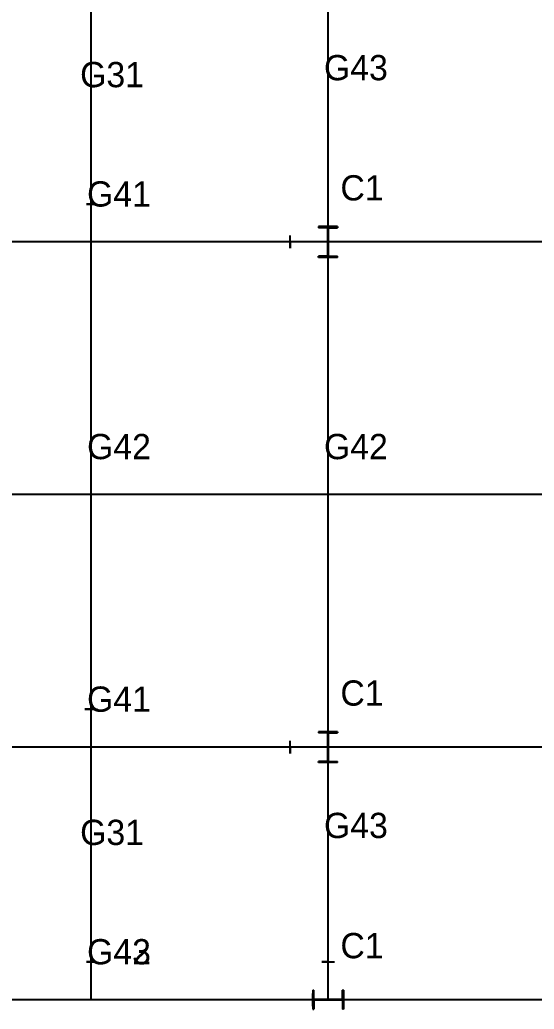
# Model space of a CAD drawing. Extents: x -150 to 68522, y -150 to 33063.
# Drawn here: x 42720 to 50862, y -150 to 15518 of the extents above; entities that cross this region are included whole.
import ezdxf
from ezdxf.enums import TextEntityAlignment as Align

# ---------------------------------------------------------------- set-up
doc = ezdxf.new("R2010")
doc.units = 0
doc.layers.get('0').update_dxf_attribs({"color": 2, "linetype": 'CONTINUOUS'})

msp = doc.modelspace()

# ---------------------------------------------------------------- linework, layer by layer
for p, q in [((43850, 12000, 3330), (43850, 16000, 3330)), ((43850, 12000, 6460), (43850, 16000, 6460)), ((43850, 12000, 9590), (43850, 16000, 9590)), ((47600, 12000), (47600, 16000)), ((47600, 12000, 3330), (47600, 16000, 3330)), ((47600, 12000, 6460), (47600, 16000, 6460)), ((47600, 12000, 9590), (47600, 16000, 9590)), ((47600, 12000), (40100, 12000)), ((47600, 12000, 3330), (40100, 12000, 3330)), ((47600, 12000, 6460), (40100, 12000, 6460)), ((47600, 12000, 9590), (40100, 12000, 9590)), ((43850, 4000, 3330), (43850, 12000, 3330)), ((43850, 4000, 6460), (43850, 12000, 6460)), ((43850, 4000, 9590), (43850, 12000, 9590)), ((55100, 12000), (47600, 12000)), ((47600, 12000), (47600, 12000, 3330)), ((47600, 8000), (47600, 12000)), ((55100, 12000, 3330), (47600, 12000, 3330)), ((47600, 4000, 3330), (47600, 12000, 3330)), ((47600, 12000, 3330), (47600, 12000, 6460)), ((47600, 12000, 6460), (47600, 12000, 9590)), ((55100, 12000, 6460), (47600, 12000, 6460)), ((47600, 4000, 6460), (47600, 12000, 6460)), ((55100, 12000, 9590), (47600, 12000, 9590)), ((47600, 4000, 9590), (47600, 12000, 9590)), ((47600, 8000), (40100, 8000)), ((47600, 4000), (47600, 8000)), ((55100, 8000), (47600, 8000)), ((47600, 4000), (40100, 4000)), ((47600, 4000, 3330), (40100, 4000, 3330)), ((47600, 4000, 6460), (40100, 4000, 6460)), ((47600, 4000, 9590), (40100, 4000, 9590)), ((43850, 0, 3330), (43850, 4000, 3330)), ((43850, 0, 6460), (43850, 4000, 6460)), ((43850, 0, 9590), (43850, 4000, 9590)), ((47600, 0), (47600, 4000)), ((55100, 4000), (47600, 4000)), ((47600, 4000), (47600, 4000, 3330)), ((55100, 4000, 3330), (47600, 4000, 3330)), ((47600, 0, 3330), (47600, 4000, 3330)), ((47600, 4000, 3330), (47600, 4000, 6460)), ((47600, 4000, 6460), (47600, 4000, 9590)), ((55100, 4000, 6460), (47600, 4000, 6460)), ((47600, 0, 6460), (47600, 4000, 6460)), ((55100, 4000, 9590), (47600, 4000, 9590)), ((47600, 0, 9590), (47600, 4000, 9590)), ((47600, 0), (40100, 0)), ((47600, 0, 3330), (40100, 0, 3330)), ((47600, 0, 6460), (40100, 0, 6460)), ((47600, 0, 9590), (40100, 0, 9590)), ((55100, 0), (47600, 0)), ((47600, 0), (47600, 0, 3330)), ((55100, 0, 3330), (47600, 0, 3330)), ((47600, 0, 3330), (47600, 0, 6460)), ((47600, 0, 6460), (47600, 0, 9590)), ((55100, 0, 6460), (47600, 0, 6460)), ((55100, 0, 9590), (47600, 0, 9590))]:
    msp.add_line(p, q)
at = {"layer": 'C1'}
for p, q in [((47750, 12244), (47450, 12244)), ((47450, 12244), (47450, 12226)), ((47750, 12244, 3330), (47450, 12244, 3330)), ((47450, 12244, 3330), (47450, 12226, 3330)), ((47750, 12244, 6460), (47450, 12244, 6460)), ((47450, 12244, 6460), (47450, 12226, 6460)), ((47594.5, 12226), (47450, 12226)), ((47594.5, 12226, 3330), (47450, 12226, 3330)), ((47594.5, 12226, 6460), (47450, 12226, 6460)), ((47594.5, 11774), (47594.5, 12226)), ((47594.5, 12226), (47594.5, 12226)), ((47594.5, 12226), (47594.5, 12226)), ((47594.5, 12226), (47594.5, 12226)), ((47594.5, 11774, 3330), (47594.5, 12226, 3330)), ((47594.5, 12226, 3330), (47594.5, 12226, 3330)), ((47594.5, 12226, 3330), (47594.5, 12226, 3330)), ((47594.5, 12226, 3330), (47594.5, 12226, 3330)), ((47594.5, 11774, 6460), (47594.5, 12226, 6460)), ((47594.5, 12226, 6460), (47594.5, 12226, 6460)), ((47594.5, 12226, 6460), (47594.5, 12226, 6460)), ((47594.5, 12226, 6460), (47594.5, 12226, 6460)), ((47605.5, 11774), (47605.5, 12226)), ((47605.5, 12226), (47605.5, 12226)), ((47605.5, 12226), (47605.5, 12226)), ((47605.5, 12226), (47605.5, 12226)), ((47605.5, 12226), (47750, 12226)), ((47605.5, 11774, 3330), (47605.5, 12226, 3330)), ((47605.5, 12226, 3330), (47605.5, 12226, 3330)), ((47605.5, 12226, 3330), (47605.5, 12226, 3330)), ((47605.5, 12226, 3330), (47605.5, 12226, 3330)), ((47605.5, 12226, 3330), (47750, 12226, 3330)), ((47605.5, 11774, 6460), (47605.5, 12226, 6460)), ((47605.5, 12226, 6460), (47605.5, 12226, 6460)), ((47605.5, 12226, 6460), (47605.5, 12226, 6460)), ((47605.5, 12226, 6460), (47605.5, 12226, 6460)), ((47605.5, 12226, 6460), (47750, 12226, 6460)), ((47750, 12244), (47750, 12226)), ((47750, 12244, 3330), (47750, 12226, 3330)), ((47750, 12244, 6460), (47750, 12226, 6460)), ((47594.5, 11774), (47450, 11774)), ((47450, 11756), (47450, 11774)), ((47594.5, 11774, 3330), (47450, 11774, 3330)), ((47450, 11756, 3330), (47450, 11774, 3330)), ((47594.5, 11774, 6460), (47450, 11774, 6460)), ((47450, 11756, 6460), (47450, 11774, 6460)), ((47750, 11756), (47450, 11756)), ((47750, 11756, 3330), (47450, 11756, 3330)), ((47750, 11756, 6460), (47450, 11756, 6460)), ((47594.5, 11774), (47594.5, 11774)), ((47594.5, 11774), (47594.5, 11774)), ((47594.5, 11774), (47594.5, 11774)), ((47594.5, 11774, 3330), (47594.5, 11774, 3330)), ((47594.5, 11774, 3330), (47594.5, 11774, 3330)), ((47594.5, 11774, 3330), (47594.5, 11774, 3330)), ((47594.5, 11774, 6460), (47594.5, 11774, 6460)), ((47594.5, 11774, 6460), (47594.5, 11774, 6460)), ((47594.5, 11774, 6460), (47594.5, 11774, 6460)), ((47605.5, 11774), (47605.5, 11774)), ((47605.5, 11774), (47605.5, 11774)), ((47605.5, 11774), (47605.5, 11774)), ((47605.5, 11774), (47750, 11774)), ((47605.5, 11774, 3330), (47605.5, 11774, 3330)), ((47605.5, 11774, 3330), (47605.5, 11774, 3330)), ((47605.5, 11774, 3330), (47605.5, 11774, 3330)), ((47605.5, 11774, 3330), (47750, 11774, 3330)), ((47605.5, 11774, 6460), (47605.5, 11774, 6460)), ((47605.5, 11774, 6460), (47605.5, 11774, 6460)), ((47605.5, 11774, 6460), (47605.5, 11774, 6460)), ((47605.5, 11774, 6460), (47750, 11774, 6460)), ((47750, 11756), (47750, 11774)), ((47750, 11756, 3330), (47750, 11774, 3330)), ((47750, 11756, 6460), (47750, 11774, 6460)), ((47750, 4244), (47450, 4244)), ((47450, 4244), (47450, 4226)), ((47750, 4244, 3330), (47450, 4244, 3330)), ((47450, 4244, 3330), (47450, 4226, 3330)), ((47750, 4244, 6460), (47450, 4244, 6460)), ((47450, 4244, 6460), (47450, 4226, 6460)), ((47750, 4244), (47750, 4226)), ((47750, 4244, 3330), (47750, 4226, 3330)), ((47750, 4244, 6460), (47750, 4226, 6460)), ((47594.5, 4226), (47450, 4226)), ((47594.5, 4226, 3330), (47450, 4226, 3330)), ((47594.5, 4226, 6460), (47450, 4226, 6460)), ((47594.5, 3774), (47594.5, 4226)), ((47594.5, 4226), (47594.5, 4226)), ((47594.5, 4226), (47594.5, 4226)), ((47594.5, 4226), (47594.5, 4226)), ((47594.5, 3774, 3330), (47594.5, 4226, 3330)), ((47594.5, 4226, 3330), (47594.5, 4226, 3330)), ((47594.5, 4226, 3330), (47594.5, 4226, 3330)), ((47594.5, 4226, 3330), (47594.5, 4226, 3330)), ((47594.5, 3774, 6460), (47594.5, 4226, 6460)), ((47594.5, 4226, 6460), (47594.5, 4226, 6460)), ((47594.5, 4226, 6460), (47594.5, 4226, 6460)), ((47594.5, 4226, 6460), (47594.5, 4226, 6460)), ((47605.5, 3774), (47605.5, 4226)), ((47605.5, 4226), (47605.5, 4226)), ((47605.5, 4226), (47605.5, 4226)), ((47605.5, 4226), (47605.5, 4226)), ((47605.5, 4226), (47750, 4226)), ((47605.5, 3774, 3330), (47605.5, 4226, 3330)), ((47605.5, 4226, 3330), (47605.5, 4226, 3330)), ((47605.5, 4226, 3330), (47605.5, 4226, 3330)), ((47605.5, 4226, 3330), (47605.5, 4226, 3330)), ((47605.5, 4226, 3330), (47750, 4226, 3330)), ((47605.5, 3774, 6460), (47605.5, 4226, 6460)), ((47605.5, 4226, 6460), (47605.5, 4226, 6460)), ((47605.5, 4226, 6460), (47605.5, 4226, 6460)), ((47605.5, 4226, 6460), (47605.5, 4226, 6460)), ((47605.5, 4226, 6460), (47750, 4226, 6460)), ((47594.5, 3774), (47450, 3774)), ((47450, 3756), (47450, 3774)), ((47594.5, 3774, 3330), (47450, 3774, 3330)), ((47450, 3756, 3330), (47450, 3774, 3330)), ((47594.5, 3774, 6460), (47450, 3774, 6460)), ((47450, 3756, 6460), (47450, 3774, 6460)), ((47594.5, 3774), (47594.5, 3774)), ((47594.5, 3774), (47594.5, 3774)), ((47594.5, 3774), (47594.5, 3774)), ((47594.5, 3774, 3330), (47594.5, 3774, 3330)), ((47594.5, 3774, 3330), (47594.5, 3774, 3330)), ((47594.5, 3774, 3330), (47594.5, 3774, 3330)), ((47594.5, 3774, 6460), (47594.5, 3774, 6460)), ((47594.5, 3774, 6460), (47594.5, 3774, 6460)), ((47594.5, 3774, 6460), (47594.5, 3774, 6460)), ((47605.5, 3774), (47605.5, 3774)), ((47605.5, 3774), (47605.5, 3774)), ((47605.5, 3774), (47605.5, 3774)), ((47605.5, 3774), (47750, 3774)), ((47605.5, 3774, 3330), (47605.5, 3774, 3330)), ((47605.5, 3774, 3330), (47605.5, 3774, 3330)), ((47605.5, 3774, 3330), (47605.5, 3774, 3330)), ((47605.5, 3774, 3330), (47750, 3774, 3330)), ((47605.5, 3774, 6460), (47605.5, 3774, 6460)), ((47605.5, 3774, 6460), (47605.5, 3774, 6460)), ((47605.5, 3774, 6460), (47605.5, 3774, 6460)), ((47605.5, 3774, 6460), (47750, 3774, 6460)), ((47750, 3756), (47750, 3774)), ((47750, 3756, 3330), (47750, 3774, 3330)), ((47750, 3756, 6460), (47750, 3774, 6460)), ((47750, 3756), (47450, 3756)), ((47750, 3756, 3330), (47450, 3756, 3330)), ((47750, 3756, 6460), (47450, 3756, 6460)), ((47356, 150), (47356, -150)), ((47356, 150), (47374, 150)), ((47356, 150, 3330), (47356, -150, 3330)), ((47356, 150, 3330), (47374, 150, 3330)), ((47356, 150, 6460), (47356, -150, 6460)), ((47356, 150, 6460), (47374, 150, 6460)), ((47374, 5.5), (47374, 150)), ((47374, 5.5, 3330), (47374, 150, 3330)), ((47374, 5.5, 6460), (47374, 150, 6460)), ((47826, 5.5), (47374, 5.5)), ((47374, 5.5), (47374, 5.5)), ((47374, 5.5), (47374, 5.5)), ((47374, 5.5), (47374, 5.5)), ((47826, 5.5, 3330), (47374, 5.5, 3330)), ((47374, 5.5, 3330), (47374, 5.5, 3330)), ((47374, 5.5, 3330), (47374, 5.5, 3330)), ((47374, 5.5, 3330), (47374, 5.5, 3330)), ((47826, 5.5, 6460), (47374, 5.5, 6460)), ((47374, 5.5, 6460), (47374, 5.5, 6460)), ((47374, 5.5, 6460), (47374, 5.5, 6460)), ((47374, 5.5, 6460), (47374, 5.5, 6460)), ((47826, 5.5), (47826, 150)), ((47844, 150), (47826, 150)), ((47826, 5.5, 3330), (47826, 150, 3330)), ((47844, 150, 3330), (47826, 150, 3330)), ((47826, 5.5, 6460), (47826, 150, 6460)), ((47844, 150, 6460), (47826, 150, 6460)), ((47826, 5.5), (47826, 5.5)), ((47826, 5.5), (47826, 5.5)), ((47826, 5.5), (47826, 5.5)), ((47826, 5.5, 3330), (47826, 5.5, 3330)), ((47826, 5.5, 3330), (47826, 5.5, 3330)), ((47826, 5.5, 3330), (47826, 5.5, 3330)), ((47826, 5.5, 6460), (47826, 5.5, 6460)), ((47826, 5.5, 6460), (47826, 5.5, 6460)), ((47826, 5.5, 6460), (47826, 5.5, 6460)), ((47844, 150), (47844, -150)), ((47844, 150, 3330), (47844, -150, 3330)), ((47844, 150, 6460), (47844, -150, 6460)), ((47356, -150), (47374, -150)), ((47356, -150, 3330), (47374, -150, 3330)), ((47356, -150, 6460), (47374, -150, 6460)), ((47826, -5.5), (47374, -5.5)), ((47374, -5.5), (47374, -5.5)), ((47374, -5.5), (47374, -5.5)), ((47374, -5.5), (47374, -5.5)), ((47374, -5.5), (47374, -150)), ((47826, -5.5, 3330), (47374, -5.5, 3330)), ((47374, -5.5, 3330), (47374, -5.5, 3330)), ((47374, -5.5, 3330), (47374, -5.5, 3330)), ((47374, -5.5, 3330), (47374, -5.5, 3330)), ((47374, -5.5, 3330), (47374, -150, 3330)), ((47826, -5.5, 6460), (47374, -5.5, 6460)), ((47374, -5.5, 6460), (47374, -5.5, 6460)), ((47374, -5.5, 6460), (47374, -5.5, 6460)), ((47374, -5.5, 6460), (47374, -5.5, 6460)), ((47374, -5.5, 6460), (47374, -150, 6460)), ((47826, -5.5), (47826, -5.5)), ((47826, -5.5), (47826, -5.5)), ((47826, -5.5), (47826, -5.5)), ((47826, -5.5), (47826, -150)), ((47826, -5.5, 3330), (47826, -5.5, 3330)), ((47826, -5.5, 3330), (47826, -5.5, 3330)), ((47826, -5.5, 3330), (47826, -5.5, 3330)), ((47826, -5.5, 3330), (47826, -150, 3330)), ((47826, -5.5, 6460), (47826, -5.5, 6460)), ((47826, -5.5, 6460), (47826, -5.5, 6460)), ((47826, -5.5, 6460), (47826, -5.5, 6460)), ((47826, -5.5, 6460), (47826, -150, 6460)), ((47844, -150), (47826, -150)), ((47844, -150, 3330), (47826, -150, 3330)), ((47844, -150, 6460), (47826, -150, 6460))]:
    msp.add_line(p, q, dxfattribs=at)
at = {"layer": 'G31', "extrusion": (0, 1, 0)}
for p, q in [((43775, 12600, 3480), (43925, 12600, 3480)), ((43775, 12600, 3180), (43925, 12600, 3180)), ((43846.75, 12600, 3471), (43775, 12600, 3471)), ((43775, 12600, 3480), (43775, 12600, 3471)), ((43846.75, 12600, 3189), (43775, 12600, 3189)), ((43775, 12600, 3180), (43775, 12600, 3189)), ((43775, 12600, 6610), (43925, 12600, 6610)), ((43775, 12600, 6310), (43925, 12600, 6310)), ((43846.75, 12600, 6601), (43775, 12600, 6601)), ((43775, 12600, 6610), (43775, 12600, 6601)), ((43846.75, 12600, 6319), (43775, 12600, 6319)), ((43775, 12600, 6310), (43775, 12600, 6319)), ((43775, 12600, 9740), (43925, 12600, 9740)), ((43775, 12600, 9440), (43925, 12600, 9440)), ((43846.75, 12600, 9731), (43775, 12600, 9731)), ((43775, 12600, 9740), (43775, 12600, 9731)), ((43846.75, 12600, 9449), (43775, 12600, 9449)), ((43775, 12600, 9440), (43775, 12600, 9449)), ((43846.75, 12600, 3189), (43846.75, 12600, 3471)), ((43846.75, 12600, 3471), (43846.75, 12600, 3471)), ((43846.75, 12600, 3189), (43846.75, 12600, 3189)), ((43846.75, 12600, 3471), (43846.75, 12600, 3471)), ((43846.75, 12600, 3189), (43846.75, 12600, 3189)), ((43846.75, 12600, 3471), (43846.75, 12600, 3471)), ((43846.75, 12600, 3189), (43846.75, 12600, 3189)), ((43846.75, 12600, 6319), (43846.75, 12600, 6601)), ((43846.75, 12600, 6601), (43846.75, 12600, 6601)), ((43846.75, 12600, 6319), (43846.75, 12600, 6319)), ((43846.75, 12600, 6601), (43846.75, 12600, 6601)), ((43846.75, 12600, 6319), (43846.75, 12600, 6319)), ((43846.75, 12600, 6601), (43846.75, 12600, 6601)), ((43846.75, 12600, 6319), (43846.75, 12600, 6319)), ((43846.75, 12600, 9449), (43846.75, 12600, 9731)), ((43846.75, 12600, 9731), (43846.75, 12600, 9731)), ((43846.75, 12600, 9449), (43846.75, 12600, 9449)), ((43846.75, 12600, 9731), (43846.75, 12600, 9731)), ((43846.75, 12600, 9449), (43846.75, 12600, 9449)), ((43846.75, 12600, 9731), (43846.75, 12600, 9731)), ((43846.75, 12600, 9449), (43846.75, 12600, 9449)), ((43853.25, 12600, 3189), (43853.25, 12600, 3471)), ((43853.25, 12600, 3189), (43853.25, 12600, 3189)), ((43853.25, 12600, 3471), (43853.25, 12600, 3471)), ((43853.25, 12600, 3189), (43853.25, 12600, 3189)), ((43853.25, 12600, 3471), (43853.25, 12600, 3471)), ((43853.25, 12600, 3189), (43853.25, 12600, 3189)), ((43853.25, 12600, 3471), (43853.25, 12600, 3471)), ((43853.25, 12600, 3471), (43925, 12600, 3471)), ((43853.25, 12600, 3189), (43925, 12600, 3189)), ((43853.25, 12600, 6319), (43853.25, 12600, 6601)), ((43853.25, 12600, 6319), (43853.25, 12600, 6319)), ((43853.25, 12600, 6601), (43853.25, 12600, 6601)), ((43853.25, 12600, 6319), (43853.25, 12600, 6319)), ((43853.25, 12600, 6601), (43853.25, 12600, 6601)), ((43853.25, 12600, 6319), (43853.25, 12600, 6319)), ((43853.25, 12600, 6601), (43853.25, 12600, 6601)), ((43853.25, 12600, 6601), (43925, 12600, 6601)), ((43853.25, 12600, 6319), (43925, 12600, 6319)), ((43853.25, 12600, 9449), (43853.25, 12600, 9731)), ((43853.25, 12600, 9449), (43853.25, 12600, 9449)), ((43853.25, 12600, 9731), (43853.25, 12600, 9731)), ((43853.25, 12600, 9449), (43853.25, 12600, 9449)), ((43853.25, 12600, 9731), (43853.25, 12600, 9731)), ((43853.25, 12600, 9449), (43853.25, 12600, 9449)), ((43853.25, 12600, 9731), (43853.25, 12600, 9731)), ((43853.25, 12600, 9731), (43925, 12600, 9731)), ((43853.25, 12600, 9449), (43925, 12600, 9449)), ((43925, 12600, 3480), (43925, 12600, 3471)), ((43925, 12600, 3180), (43925, 12600, 3189)), ((43925, 12600, 6610), (43925, 12600, 6601)), ((43925, 12600, 6310), (43925, 12600, 6319)), ((43925, 12600, 9740), (43925, 12600, 9731)), ((43925, 12600, 9440), (43925, 12600, 9449)), ((43775, 600, 3480), (43925, 600, 3480)), ((43775, 600, 3180), (43925, 600, 3180)), ((43846.75, 600, 3471), (43775, 600, 3471)), ((43775, 600, 3480), (43775, 600, 3471)), ((43846.75, 600, 3189), (43775, 600, 3189)), ((43775, 600, 3180), (43775, 600, 3189)), ((43775, 600, 6610), (43925, 600, 6610)), ((43775, 600, 6310), (43925, 600, 6310)), ((43846.75, 600, 6601), (43775, 600, 6601)), ((43775, 600, 6610), (43775, 600, 6601)), ((43846.75, 600, 6319), (43775, 600, 6319)), ((43775, 600, 6310), (43775, 600, 6319)), ((43775, 600, 9740), (43925, 600, 9740)), ((43775, 600, 9440), (43925, 600, 9440)), ((43846.75, 600, 9731), (43775, 600, 9731)), ((43775, 600, 9740), (43775, 600, 9731)), ((43846.75, 600, 9449), (43775, 600, 9449)), ((43775, 600, 9440), (43775, 600, 9449)), ((43846.75, 600, 3189), (43846.75, 600, 3471)), ((43846.75, 600, 3471), (43846.75, 600, 3471)), ((43846.75, 600, 3189), (43846.75, 600, 3189)), ((43846.75, 600, 3471), (43846.75, 600, 3471)), ((43846.75, 600, 3189), (43846.75, 600, 3189)), ((43846.75, 600, 3471), (43846.75, 600, 3471)), ((43846.75, 600, 3189), (43846.75, 600, 3189)), ((43846.75, 600, 6319), (43846.75, 600, 6601)), ((43846.75, 600, 6601), (43846.75, 600, 6601)), ((43846.75, 600, 6319), (43846.75, 600, 6319)), ((43846.75, 600, 6601), (43846.75, 600, 6601)), ((43846.75, 600, 6319), (43846.75, 600, 6319)), ((43846.75, 600, 6601), (43846.75, 600, 6601)), ((43846.75, 600, 6319), (43846.75, 600, 6319)), ((43846.75, 600, 9449), (43846.75, 600, 9731)), ((43846.75, 600, 9731), (43846.75, 600, 9731)), ((43846.75, 600, 9449), (43846.75, 600, 9449)), ((43846.75, 600, 9731), (43846.75, 600, 9731)), ((43846.75, 600, 9449), (43846.75, 600, 9449)), ((43846.75, 600, 9731), (43846.75, 600, 9731)), ((43846.75, 600, 9449), (43846.75, 600, 9449)), ((43853.25, 600, 3189), (43853.25, 600, 3471)), ((43853.25, 600, 3189), (43853.25, 600, 3189)), ((43853.25, 600, 3471), (43853.25, 600, 3471)), ((43853.25, 600, 3189), (43853.25, 600, 3189)), ((43853.25, 600, 3471), (43853.25, 600, 3471)), ((43853.25, 600, 3189), (43853.25, 600, 3189)), ((43853.25, 600, 3471), (43853.25, 600, 3471)), ((43853.25, 600, 3471), (43925, 600, 3471)), ((43853.25, 600, 3189), (43925, 600, 3189)), ((43853.25, 600, 6319), (43853.25, 600, 6601)), ((43853.25, 600, 6319), (43853.25, 600, 6319)), ((43853.25, 600, 6601), (43853.25, 600, 6601)), ((43853.25, 600, 6319), (43853.25, 600, 6319)), ((43853.25, 600, 6601), (43853.25, 600, 6601)), ((43853.25, 600, 6319), (43853.25, 600, 6319)), ((43853.25, 600, 6601), (43853.25, 600, 6601)), ((43853.25, 600, 6601), (43925, 600, 6601)), ((43853.25, 600, 6319), (43925, 600, 6319)), ((43853.25, 600, 9449), (43853.25, 600, 9731)), ((43853.25, 600, 9449), (43853.25, 600, 9449)), ((43853.25, 600, 9731), (43853.25, 600, 9731)), ((43853.25, 600, 9449), (43853.25, 600, 9449)), ((43853.25, 600, 9731), (43853.25, 600, 9731)), ((43853.25, 600, 9449), (43853.25, 600, 9449)), ((43853.25, 600, 9731), (43853.25, 600, 9731)), ((43853.25, 600, 9731), (43925, 600, 9731)), ((43853.25, 600, 9449), (43925, 600, 9449)), ((43925, 600, 3480), (43925, 600, 3471)), ((43925, 600, 3180), (43925, 600, 3189)), ((43925, 600, 6610), (43925, 600, 6601)), ((43925, 600, 6310), (43925, 600, 6319)), ((43925, 600, 9740), (43925, 600, 9731)), ((43925, 600, 9440), (43925, 600, 9449))]:
    msp.add_line(p, q, dxfattribs=at)
at = {"layer": 'G41', "extrusion": (-1, 0, 0)}
for p, q in [((47000, 11900, 3530), (47000, 12100, 3530)), ((47000, 11900, 3130), (47000, 12100, 3130)), ((47000, 12006, 3508), (47000, 12100, 3508)), ((47000, 12100, 3530), (47000, 12100, 3508)), ((47000, 12006, 3152), (47000, 12100, 3152)), ((47000, 12100, 3130), (47000, 12100, 3152)), ((47000, 11900, 6660), (47000, 12100, 6660)), ((47000, 11900, 6260), (47000, 12100, 6260)), ((47000, 12006, 6638), (47000, 12100, 6638)), ((47000, 12100, 6660), (47000, 12100, 6638)), ((47000, 12006, 6282), (47000, 12100, 6282)), ((47000, 12100, 6260), (47000, 12100, 6282)), ((47000, 11900, 9790), (47000, 12100, 9790)), ((47000, 11900, 9390), (47000, 12100, 9390)), ((47000, 12006, 9768), (47000, 12100, 9768)), ((47000, 12100, 9790), (47000, 12100, 9768)), ((47000, 12006, 9412), (47000, 12100, 9412)), ((47000, 12100, 9390), (47000, 12100, 9412)), ((47000, 12006, 3152), (47000, 12006, 3508)), ((47000, 12006, 3152), (47000, 12006, 3152)), ((47000, 12006, 3508), (47000, 12006, 3508)), ((47000, 12006, 3152), (47000, 12006, 3152)), ((47000, 12006, 3508), (47000, 12006, 3508)), ((47000, 12006, 3152), (47000, 12006, 3152)), ((47000, 12006, 3508), (47000, 12006, 3508)), ((47000, 12006, 6282), (47000, 12006, 6638)), ((47000, 12006, 6282), (47000, 12006, 6282)), ((47000, 12006, 6638), (47000, 12006, 6638)), ((47000, 12006, 6282), (47000, 12006, 6282)), ((47000, 12006, 6638), (47000, 12006, 6638)), ((47000, 12006, 6282), (47000, 12006, 6282)), ((47000, 12006, 6638), (47000, 12006, 6638)), ((47000, 12006, 9412), (47000, 12006, 9768)), ((47000, 12006, 9412), (47000, 12006, 9412)), ((47000, 12006, 9768), (47000, 12006, 9768)), ((47000, 12006, 9412), (47000, 12006, 9412)), ((47000, 12006, 9768), (47000, 12006, 9768)), ((47000, 12006, 9412), (47000, 12006, 9412)), ((47000, 12006, 9768), (47000, 12006, 9768)), ((47000, 11994, 3152), (47000, 11994, 3508)), ((47000, 11994, 3508), (47000, 11994, 3508)), ((47000, 11994, 3152), (47000, 11994, 3152)), ((47000, 11994, 3508), (47000, 11994, 3508)), ((47000, 11994, 3152), (47000, 11994, 3152)), ((47000, 11994, 3508), (47000, 11994, 3508)), ((47000, 11994, 3152), (47000, 11994, 3152)), ((47000, 11994, 3508), (47000, 11900, 3508)), ((47000, 11994, 3152), (47000, 11900, 3152)), ((47000, 11994, 6282), (47000, 11994, 6638)), ((47000, 11994, 6638), (47000, 11994, 6638)), ((47000, 11994, 6282), (47000, 11994, 6282)), ((47000, 11994, 6638), (47000, 11994, 6638)), ((47000, 11994, 6282), (47000, 11994, 6282)), ((47000, 11994, 6638), (47000, 11994, 6638)), ((47000, 11994, 6282), (47000, 11994, 6282)), ((47000, 11994, 6638), (47000, 11900, 6638)), ((47000, 11994, 6282), (47000, 11900, 6282)), ((47000, 11994, 9412), (47000, 11994, 9768)), ((47000, 11994, 9768), (47000, 11994, 9768)), ((47000, 11994, 9412), (47000, 11994, 9412)), ((47000, 11994, 9768), (47000, 11994, 9768)), ((47000, 11994, 9412), (47000, 11994, 9412)), ((47000, 11994, 9768), (47000, 11994, 9768)), ((47000, 11994, 9412), (47000, 11994, 9412)), ((47000, 11994, 9768), (47000, 11900, 9768)), ((47000, 11994, 9412), (47000, 11900, 9412)), ((47000, 11900, 3530), (47000, 11900, 3508)), ((47000, 11900, 3130), (47000, 11900, 3152)), ((47000, 11900, 6660), (47000, 11900, 6638)), ((47000, 11900, 6260), (47000, 11900, 6282)), ((47000, 11900, 9790), (47000, 11900, 9768)), ((47000, 11900, 9390), (47000, 11900, 9412)), ((47000, 3900, 3530), (47000, 4100, 3530)), ((47000, 3900, 3130), (47000, 4100, 3130)), ((47000, 4006, 3508), (47000, 4100, 3508)), ((47000, 4100, 3530), (47000, 4100, 3508)), ((47000, 4006, 3152), (47000, 4100, 3152)), ((47000, 4100, 3130), (47000, 4100, 3152)), ((47000, 3900, 6660), (47000, 4100, 6660)), ((47000, 3900, 6260), (47000, 4100, 6260)), ((47000, 4006, 6638), (47000, 4100, 6638)), ((47000, 4100, 6660), (47000, 4100, 6638)), ((47000, 4006, 6282), (47000, 4100, 6282)), ((47000, 4100, 6260), (47000, 4100, 6282)), ((47000, 3900, 9790), (47000, 4100, 9790)), ((47000, 3900, 9390), (47000, 4100, 9390)), ((47000, 4006, 9768), (47000, 4100, 9768)), ((47000, 4100, 9790), (47000, 4100, 9768)), ((47000, 4006, 9412), (47000, 4100, 9412)), ((47000, 4100, 9390), (47000, 4100, 9412)), ((47000, 4006, 3152), (47000, 4006, 3508)), ((47000, 4006, 3152), (47000, 4006, 3152)), ((47000, 4006, 3508), (47000, 4006, 3508)), ((47000, 4006, 3152), (47000, 4006, 3152)), ((47000, 4006, 3508), (47000, 4006, 3508)), ((47000, 4006, 3152), (47000, 4006, 3152)), ((47000, 4006, 3508), (47000, 4006, 3508)), ((47000, 4006, 6282), (47000, 4006, 6638)), ((47000, 4006, 6282), (47000, 4006, 6282)), ((47000, 4006, 6638), (47000, 4006, 6638)), ((47000, 4006, 6282), (47000, 4006, 6282)), ((47000, 4006, 6638), (47000, 4006, 6638)), ((47000, 4006, 6282), (47000, 4006, 6282)), ((47000, 4006, 6638), (47000, 4006, 6638)), ((47000, 4006, 9412), (47000, 4006, 9768)), ((47000, 4006, 9412), (47000, 4006, 9412)), ((47000, 4006, 9768), (47000, 4006, 9768)), ((47000, 4006, 9412), (47000, 4006, 9412)), ((47000, 4006, 9768), (47000, 4006, 9768)), ((47000, 4006, 9412), (47000, 4006, 9412)), ((47000, 4006, 9768), (47000, 4006, 9768)), ((47000, 3994, 3152), (47000, 3994, 3508)), ((47000, 3994, 3508), (47000, 3994, 3508)), ((47000, 3994, 3152), (47000, 3994, 3152)), ((47000, 3994, 3508), (47000, 3994, 3508)), ((47000, 3994, 3152), (47000, 3994, 3152)), ((47000, 3994, 3508), (47000, 3994, 3508)), ((47000, 3994, 3152), (47000, 3994, 3152)), ((47000, 3994, 3508), (47000, 3900, 3508)), ((47000, 3994, 3152), (47000, 3900, 3152)), ((47000, 3994, 6282), (47000, 3994, 6638)), ((47000, 3994, 6638), (47000, 3994, 6638)), ((47000, 3994, 6282), (47000, 3994, 6282)), ((47000, 3994, 6638), (47000, 3994, 6638)), ((47000, 3994, 6282), (47000, 3994, 6282)), ((47000, 3994, 6638), (47000, 3994, 6638)), ((47000, 3994, 6282), (47000, 3994, 6282)), ((47000, 3994, 6638), (47000, 3900, 6638)), ((47000, 3994, 6282), (47000, 3900, 6282)), ((47000, 3994, 9412), (47000, 3994, 9768)), ((47000, 3994, 9768), (47000, 3994, 9768)), ((47000, 3994, 9412), (47000, 3994, 9412)), ((47000, 3994, 9768), (47000, 3994, 9768)), ((47000, 3994, 9412), (47000, 3994, 9412)), ((47000, 3994, 9768), (47000, 3994, 9768)), ((47000, 3994, 9412), (47000, 3994, 9412)), ((47000, 3994, 9768), (47000, 3900, 9768)), ((47000, 3994, 9412), (47000, 3900, 9412)), ((47000, 3900, 3530), (47000, 3900, 3508)), ((47000, 3900, 3130), (47000, 3900, 3152)), ((47000, 3900, 6660), (47000, 3900, 6638)), ((47000, 3900, 6260), (47000, 3900, 6282)), ((47000, 3900, 9790), (47000, 3900, 9768)), ((47000, 3900, 9390), (47000, 3900, 9412))]:
    msp.add_line(p, q, dxfattribs=at)
at = {"layer": 'G42', "extrusion": (0, 1, 0)}
for p, q in [((43750, 4600, 3530), (43950, 4600, 3530)), ((43750, 4600, 3130), (43950, 4600, 3130)), ((43845.5, 4600, 3516), (43750, 4600, 3516)), ((43750, 4600, 3530), (43750, 4600, 3516)), ((43845.5, 4600, 3144), (43750, 4600, 3144)), ((43750, 4600, 3130), (43750, 4600, 3144)), ((43750, 4600, 6660), (43950, 4600, 6660)), ((43750, 4600, 6260), (43950, 4600, 6260)), ((43845.5, 4600, 6646), (43750, 4600, 6646)), ((43750, 4600, 6660), (43750, 4600, 6646)), ((43845.5, 4600, 6274), (43750, 4600, 6274)), ((43750, 4600, 6260), (43750, 4600, 6274)), ((43750, 4600, 9790), (43950, 4600, 9790)), ((43750, 4600, 9390), (43950, 4600, 9390)), ((43845.5, 4600, 9776), (43750, 4600, 9776)), ((43750, 4600, 9790), (43750, 4600, 9776)), ((43845.5, 4600, 9404), (43750, 4600, 9404)), ((43750, 4600, 9390), (43750, 4600, 9404)), ((43845.5, 4600, 3144), (43845.5, 4600, 3516)), ((43845.5, 4600, 3516), (43845.5, 4600, 3516)), ((43845.5, 4600, 3144), (43845.5, 4600, 3144)), ((43845.5, 4600, 3516), (43845.5, 4600, 3516)), ((43845.5, 4600, 3144), (43845.5, 4600, 3144)), ((43845.5, 4600, 3516), (43845.5, 4600, 3516)), ((43845.5, 4600, 3144), (43845.5, 4600, 3144)), ((43845.5, 4600, 6274), (43845.5, 4600, 6646)), ((43845.5, 4600, 6646), (43845.5, 4600, 6646)), ((43845.5, 4600, 6274), (43845.5, 4600, 6274)), ((43845.5, 4600, 6646), (43845.5, 4600, 6646)), ((43845.5, 4600, 6274), (43845.5, 4600, 6274)), ((43845.5, 4600, 6646), (43845.5, 4600, 6646)), ((43845.5, 4600, 6274), (43845.5, 4600, 6274)), ((43845.5, 4600, 9404), (43845.5, 4600, 9776)), ((43845.5, 4600, 9776), (43845.5, 4600, 9776)), ((43845.5, 4600, 9404), (43845.5, 4600, 9404)), ((43845.5, 4600, 9776), (43845.5, 4600, 9776)), ((43845.5, 4600, 9404), (43845.5, 4600, 9404)), ((43845.5, 4600, 9776), (43845.5, 4600, 9776)), ((43845.5, 4600, 9404), (43845.5, 4600, 9404)), ((43854.5, 4600, 3144), (43854.5, 4600, 3516)), ((43854.5, 4600, 3144), (43854.5, 4600, 3144)), ((43854.5, 4600, 3516), (43854.5, 4600, 3516)), ((43854.5, 4600, 3144), (43854.5, 4600, 3144)), ((43854.5, 4600, 3516), (43854.5, 4600, 3516)), ((43854.5, 4600, 3144), (43854.5, 4600, 3144)), ((43854.5, 4600, 3516), (43854.5, 4600, 3516)), ((43854.5, 4600, 3516), (43950, 4600, 3516)), ((43854.5, 4600, 3144), (43950, 4600, 3144)), ((43854.5, 4600, 6274), (43854.5, 4600, 6646)), ((43854.5, 4600, 6274), (43854.5, 4600, 6274)), ((43854.5, 4600, 6646), (43854.5, 4600, 6646)), ((43854.5, 4600, 6274), (43854.5, 4600, 6274)), ((43854.5, 4600, 6646), (43854.5, 4600, 6646)), ((43854.5, 4600, 6274), (43854.5, 4600, 6274)), ((43854.5, 4600, 6646), (43854.5, 4600, 6646)), ((43854.5, 4600, 6646), (43950, 4600, 6646)), ((43854.5, 4600, 6274), (43950, 4600, 6274)), ((43854.5, 4600, 9404), (43854.5, 4600, 9776)), ((43854.5, 4600, 9404), (43854.5, 4600, 9404)), ((43854.5, 4600, 9776), (43854.5, 4600, 9776)), ((43854.5, 4600, 9404), (43854.5, 4600, 9404)), ((43854.5, 4600, 9776), (43854.5, 4600, 9776)), ((43854.5, 4600, 9404), (43854.5, 4600, 9404)), ((43854.5, 4600, 9776), (43854.5, 4600, 9776)), ((43854.5, 4600, 9776), (43950, 4600, 9776)), ((43854.5, 4600, 9404), (43950, 4600, 9404)), ((43950, 4600, 3530), (43950, 4600, 3516)), ((43950, 4600, 3130), (43950, 4600, 3144)), ((43950, 4600, 6660), (43950, 4600, 6646)), ((43950, 4600, 6260), (43950, 4600, 6274)), ((43950, 4600, 9790), (43950, 4600, 9776)), ((43950, 4600, 9390), (43950, 4600, 9404)), ((47500, 4244, 3530), (47700, 4244, 3530)), ((47500, 4244, 3130), (47700, 4244, 3130)), ((47595.5, 4244, 3516), (47500, 4244, 3516)), ((47500, 4244, 3530), (47500, 4244, 3516)), ((47595.5, 4244, 3144), (47500, 4244, 3144)), ((47500, 4244, 3130), (47500, 4244, 3144)), ((47500, 4244, 6660), (47700, 4244, 6660)), ((47500, 4244, 6260), (47700, 4244, 6260)), ((47595.5, 4244, 6646), (47500, 4244, 6646)), ((47500, 4244, 6660), (47500, 4244, 6646)), ((47595.5, 4244, 6274), (47500, 4244, 6274)), ((47500, 4244, 6260), (47500, 4244, 6274)), ((47500, 4244, 9790), (47700, 4244, 9790)), ((47500, 4244, 9390), (47700, 4244, 9390)), ((47595.5, 4244, 9776), (47500, 4244, 9776)), ((47500, 4244, 9790), (47500, 4244, 9776)), ((47595.5, 4244, 9404), (47500, 4244, 9404)), ((47500, 4244, 9390), (47500, 4244, 9404)), ((47595.5, 4244, 3144), (47595.5, 4244, 3516)), ((47595.5, 4244, 3516), (47595.5, 4244, 3516)), ((47595.5, 4244, 3144), (47595.5, 4244, 3144)), ((47595.5, 4244, 3516), (47595.5, 4244, 3516)), ((47595.5, 4244, 3144), (47595.5, 4244, 3144)), ((47595.5, 4244, 3516), (47595.5, 4244, 3516)), ((47595.5, 4244, 3144), (47595.5, 4244, 3144)), ((47595.5, 4244, 6274), (47595.5, 4244, 6646)), ((47595.5, 4244, 6646), (47595.5, 4244, 6646)), ((47595.5, 4244, 6274), (47595.5, 4244, 6274)), ((47595.5, 4244, 6646), (47595.5, 4244, 6646)), ((47595.5, 4244, 6274), (47595.5, 4244, 6274)), ((47595.5, 4244, 6646), (47595.5, 4244, 6646)), ((47595.5, 4244, 6274), (47595.5, 4244, 6274)), ((47595.5, 4244, 9404), (47595.5, 4244, 9776)), ((47595.5, 4244, 9776), (47595.5, 4244, 9776)), ((47595.5, 4244, 9404), (47595.5, 4244, 9404)), ((47595.5, 4244, 9776), (47595.5, 4244, 9776)), ((47595.5, 4244, 9404), (47595.5, 4244, 9404)), ((47595.5, 4244, 9776), (47595.5, 4244, 9776)), ((47595.5, 4244, 9404), (47595.5, 4244, 9404)), ((47604.5, 4244, 3144), (47604.5, 4244, 3516)), ((47604.5, 4244, 3144), (47604.5, 4244, 3144)), ((47604.5, 4244, 3516), (47604.5, 4244, 3516)), ((47604.5, 4244, 3144), (47604.5, 4244, 3144)), ((47604.5, 4244, 3516), (47604.5, 4244, 3516)), ((47604.5, 4244, 3144), (47604.5, 4244, 3144)), ((47604.5, 4244, 3516), (47604.5, 4244, 3516)), ((47604.5, 4244, 3516), (47700, 4244, 3516)), ((47604.5, 4244, 3144), (47700, 4244, 3144)), ((47604.5, 4244, 6274), (47604.5, 4244, 6646)), ((47604.5, 4244, 6274), (47604.5, 4244, 6274)), ((47604.5, 4244, 6646), (47604.5, 4244, 6646)), ((47604.5, 4244, 6274), (47604.5, 4244, 6274)), ((47604.5, 4244, 6646), (47604.5, 4244, 6646)), ((47604.5, 4244, 6274), (47604.5, 4244, 6274)), ((47604.5, 4244, 6646), (47604.5, 4244, 6646)), ((47604.5, 4244, 6646), (47700, 4244, 6646)), ((47604.5, 4244, 6274), (47700, 4244, 6274)), ((47604.5, 4244, 9404), (47604.5, 4244, 9776)), ((47604.5, 4244, 9404), (47604.5, 4244, 9404)), ((47604.5, 4244, 9776), (47604.5, 4244, 9776)), ((47604.5, 4244, 9404), (47604.5, 4244, 9404)), ((47604.5, 4244, 9776), (47604.5, 4244, 9776)), ((47604.5, 4244, 9404), (47604.5, 4244, 9404)), ((47604.5, 4244, 9776), (47604.5, 4244, 9776)), ((47604.5, 4244, 9776), (47700, 4244, 9776)), ((47604.5, 4244, 9404), (47700, 4244, 9404)), ((47700, 4244, 3530), (47700, 4244, 3516)), ((47700, 4244, 3130), (47700, 4244, 3144)), ((47700, 4244, 6660), (47700, 4244, 6646)), ((47700, 4244, 6260), (47700, 4244, 6274)), ((47700, 4244, 9790), (47700, 4244, 9776)), ((47700, 4244, 9390), (47700, 4244, 9404))]:
    msp.add_line(p, q, dxfattribs=at)
at = {"layer": 'G42', "extrusion": (-1, 0, 0)}
for p, q in [((47356, -100, 3530), (47356, 100, 3530)), ((47356, -100, 3130), (47356, 100, 3130)), ((47356, 4.5, 3516), (47356, 100, 3516)), ((47356, 100, 3530), (47356, 100, 3516)), ((47356, 4.5, 3144), (47356, 100, 3144)), ((47356, 100, 3130), (47356, 100, 3144)), ((47356, -100, 6660), (47356, 100, 6660)), ((47356, -100, 6260), (47356, 100, 6260)), ((47356, 4.5, 6646), (47356, 100, 6646)), ((47356, 100, 6660), (47356, 100, 6646)), ((47356, 4.5, 6274), (47356, 100, 6274)), ((47356, 100, 6260), (47356, 100, 6274)), ((47356, 4.5, 3144), (47356, 4.5, 3516)), ((47356, 4.5, 3144), (47356, 4.5, 3144)), ((47356, 4.5, 3516), (47356, 4.5, 3516)), ((47356, 4.5, 3144), (47356, 4.5, 3144)), ((47356, 4.5, 3516), (47356, 4.5, 3516)), ((47356, 4.5, 3144), (47356, 4.5, 3144)), ((47356, 4.5, 3516), (47356, 4.5, 3516)), ((47356, 4.5, 6274), (47356, 4.5, 6646)), ((47356, 4.5, 6274), (47356, 4.5, 6274)), ((47356, 4.5, 6646), (47356, 4.5, 6646)), ((47356, 4.5, 6274), (47356, 4.5, 6274)), ((47356, 4.5, 6646), (47356, 4.5, 6646)), ((47356, 4.5, 6274), (47356, 4.5, 6274)), ((47356, 4.5, 6646), (47356, 4.5, 6646)), ((47356, -4.5, 3144), (47356, -4.5, 3516)), ((47356, -4.5, 3516), (47356, -4.5, 3516)), ((47356, -4.5, 3144), (47356, -4.5, 3144)), ((47356, -4.5, 3516), (47356, -4.5, 3516)), ((47356, -4.5, 3144), (47356, -4.5, 3144)), ((47356, -4.5, 3516), (47356, -4.5, 3516)), ((47356, -4.5, 3144), (47356, -4.5, 3144)), ((47356, -4.5, 3516), (47356, -100, 3516)), ((47356, -4.5, 3144), (47356, -100, 3144)), ((47356, -4.5, 6274), (47356, -4.5, 6646)), ((47356, -4.5, 6646), (47356, -4.5, 6646)), ((47356, -4.5, 6274), (47356, -4.5, 6274)), ((47356, -4.5, 6646), (47356, -4.5, 6646)), ((47356, -4.5, 6274), (47356, -4.5, 6274)), ((47356, -4.5, 6646), (47356, -4.5, 6646)), ((47356, -4.5, 6274), (47356, -4.5, 6274)), ((47356, -4.5, 6646), (47356, -100, 6646)), ((47356, -4.5, 6274), (47356, -100, 6274)), ((47356, -100, 3530), (47356, -100, 3516)), ((47356, -100, 3130), (47356, -100, 3144)), ((47356, -100, 6660), (47356, -100, 6646)), ((47356, -100, 6260), (47356, -100, 6274))]:
    msp.add_line(p, q, dxfattribs=at)
at = {"layer": 'G43', "extrusion": (0, 1, 0)}
for p, q in [((47500, 12244, 3530), (47700, 12244, 3530)), ((47500, 12244, 3130), (47700, 12244, 3130)), ((47596, 12244, 3517), (47500, 12244, 3517)), ((47500, 12244, 3530), (47500, 12244, 3517)), ((47596, 12244, 3143), (47500, 12244, 3143)), ((47500, 12244, 3130), (47500, 12244, 3143)), ((47500, 12244, 6660), (47700, 12244, 6660)), ((47500, 12244, 6260), (47700, 12244, 6260)), ((47596, 12244, 6647), (47500, 12244, 6647)), ((47500, 12244, 6660), (47500, 12244, 6647)), ((47596, 12244, 6273), (47500, 12244, 6273)), ((47500, 12244, 6260), (47500, 12244, 6273)), ((47500, 12244, 9790), (47700, 12244, 9790)), ((47500, 12244, 9390), (47700, 12244, 9390)), ((47596, 12244, 9777), (47500, 12244, 9777)), ((47500, 12244, 9790), (47500, 12244, 9777)), ((47596, 12244, 9403), (47500, 12244, 9403)), ((47500, 12244, 9390), (47500, 12244, 9403)), ((47596, 12244, 3143), (47596, 12244, 3517)), ((47596, 12244, 3517), (47596, 12244, 3517)), ((47596, 12244, 3143), (47596, 12244, 3143)), ((47596, 12244, 3517), (47596, 12244, 3517)), ((47596, 12244, 3143), (47596, 12244, 3143)), ((47596, 12244, 3517), (47596, 12244, 3517)), ((47596, 12244, 3143), (47596, 12244, 3143)), ((47596, 12244, 6273), (47596, 12244, 6647)), ((47596, 12244, 6647), (47596, 12244, 6647)), ((47596, 12244, 6273), (47596, 12244, 6273)), ((47596, 12244, 6647), (47596, 12244, 6647)), ((47596, 12244, 6273), (47596, 12244, 6273)), ((47596, 12244, 6647), (47596, 12244, 6647)), ((47596, 12244, 6273), (47596, 12244, 6273)), ((47596, 12244, 9403), (47596, 12244, 9777)), ((47596, 12244, 9777), (47596, 12244, 9777)), ((47596, 12244, 9403), (47596, 12244, 9403)), ((47596, 12244, 9777), (47596, 12244, 9777)), ((47596, 12244, 9403), (47596, 12244, 9403)), ((47596, 12244, 9777), (47596, 12244, 9777)), ((47596, 12244, 9403), (47596, 12244, 9403)), ((47604, 12244, 3143), (47604, 12244, 3517)), ((47604, 12244, 3143), (47604, 12244, 3143)), ((47604, 12244, 3517), (47604, 12244, 3517)), ((47604, 12244, 3143), (47604, 12244, 3143)), ((47604, 12244, 3517), (47604, 12244, 3517)), ((47604, 12244, 3143), (47604, 12244, 3143)), ((47604, 12244, 3517), (47604, 12244, 3517)), ((47604, 12244, 3517), (47700, 12244, 3517)), ((47604, 12244, 3143), (47700, 12244, 3143)), ((47604, 12244, 6273), (47604, 12244, 6647)), ((47604, 12244, 6273), (47604, 12244, 6273)), ((47604, 12244, 6647), (47604, 12244, 6647)), ((47604, 12244, 6273), (47604, 12244, 6273)), ((47604, 12244, 6647), (47604, 12244, 6647)), ((47604, 12244, 6273), (47604, 12244, 6273)), ((47604, 12244, 6647), (47604, 12244, 6647)), ((47604, 12244, 6647), (47700, 12244, 6647)), ((47604, 12244, 6273), (47700, 12244, 6273)), ((47604, 12244, 9403), (47604, 12244, 9777)), ((47604, 12244, 9403), (47604, 12244, 9403)), ((47604, 12244, 9777), (47604, 12244, 9777)), ((47604, 12244, 9403), (47604, 12244, 9403)), ((47604, 12244, 9777), (47604, 12244, 9777)), ((47604, 12244, 9403), (47604, 12244, 9403)), ((47604, 12244, 9777), (47604, 12244, 9777)), ((47604, 12244, 9777), (47700, 12244, 9777)), ((47604, 12244, 9403), (47700, 12244, 9403)), ((47700, 12244, 3530), (47700, 12244, 3517)), ((47700, 12244, 3130), (47700, 12244, 3143)), ((47700, 12244, 6660), (47700, 12244, 6647)), ((47700, 12244, 6260), (47700, 12244, 6273)), ((47700, 12244, 9790), (47700, 12244, 9777)), ((47700, 12244, 9390), (47700, 12244, 9403)), ((47500, 600, 3530), (47700, 600, 3530)), ((47500, 600, 3130), (47700, 600, 3130)), ((47596, 600, 3517), (47500, 600, 3517)), ((47500, 600, 3530), (47500, 600, 3517)), ((47596, 600, 3143), (47500, 600, 3143)), ((47500, 600, 3130), (47500, 600, 3143)), ((47500, 600, 6660), (47700, 600, 6660)), ((47500, 600, 6260), (47700, 600, 6260)), ((47596, 600, 6647), (47500, 600, 6647)), ((47500, 600, 6660), (47500, 600, 6647)), ((47596, 600, 6273), (47500, 600, 6273)), ((47500, 600, 6260), (47500, 600, 6273)), ((47500, 600, 9790), (47700, 600, 9790)), ((47500, 600, 9390), (47700, 600, 9390)), ((47596, 600, 9777), (47500, 600, 9777)), ((47500, 600, 9790), (47500, 600, 9777)), ((47596, 600, 9403), (47500, 600, 9403)), ((47500, 600, 9390), (47500, 600, 9403)), ((47596, 600, 3143), (47596, 600, 3517)), ((47596, 600, 3517), (47596, 600, 3517)), ((47596, 600, 3143), (47596, 600, 3143)), ((47596, 600, 3517), (47596, 600, 3517)), ((47596, 600, 3143), (47596, 600, 3143)), ((47596, 600, 3517), (47596, 600, 3517)), ((47596, 600, 3143), (47596, 600, 3143)), ((47596, 600, 6273), (47596, 600, 6647)), ((47596, 600, 6647), (47596, 600, 6647)), ((47596, 600, 6273), (47596, 600, 6273)), ((47596, 600, 6647), (47596, 600, 6647)), ((47596, 600, 6273), (47596, 600, 6273)), ((47596, 600, 6647), (47596, 600, 6647)), ((47596, 600, 6273), (47596, 600, 6273)), ((47596, 600, 9403), (47596, 600, 9777)), ((47596, 600, 9777), (47596, 600, 9777)), ((47596, 600, 9403), (47596, 600, 9403)), ((47596, 600, 9777), (47596, 600, 9777)), ((47596, 600, 9403), (47596, 600, 9403)), ((47596, 600, 9777), (47596, 600, 9777)), ((47596, 600, 9403), (47596, 600, 9403)), ((47604, 600, 3143), (47604, 600, 3517)), ((47604, 600, 3143), (47604, 600, 3143)), ((47604, 600, 3517), (47604, 600, 3517)), ((47604, 600, 3143), (47604, 600, 3143)), ((47604, 600, 3517), (47604, 600, 3517)), ((47604, 600, 3143), (47604, 600, 3143)), ((47604, 600, 3517), (47604, 600, 3517)), ((47604, 600, 3517), (47700, 600, 3517)), ((47604, 600, 3143), (47700, 600, 3143)), ((47604, 600, 6273), (47604, 600, 6647)), ((47604, 600, 6273), (47604, 600, 6273)), ((47604, 600, 6647), (47604, 600, 6647)), ((47604, 600, 6273), (47604, 600, 6273)), ((47604, 600, 6647), (47604, 600, 6647)), ((47604, 600, 6273), (47604, 600, 6273)), ((47604, 600, 6647), (47604, 600, 6647)), ((47604, 600, 6647), (47700, 600, 6647)), ((47604, 600, 6273), (47700, 600, 6273)), ((47604, 600, 9403), (47604, 600, 9777)), ((47604, 600, 9403), (47604, 600, 9403)), ((47604, 600, 9777), (47604, 600, 9777)), ((47604, 600, 9403), (47604, 600, 9403)), ((47604, 600, 9777), (47604, 600, 9777)), ((47604, 600, 9403), (47604, 600, 9403)), ((47604, 600, 9777), (47604, 600, 9777)), ((47604, 600, 9777), (47700, 600, 9777)), ((47604, 600, 9403), (47700, 600, 9403)), ((47700, 600, 3530), (47700, 600, 3517)), ((47700, 600, 3130), (47700, 600, 3143)), ((47700, 600, 6660), (47700, 600, 6647)), ((47700, 600, 6260), (47700, 600, 6273)), ((47700, 600, 9790), (47700, 600, 9777)), ((47700, 600, 9390), (47700, 600, 9403))]:
    msp.add_line(p, q, dxfattribs=at)
at = {"layer": 'G43', "extrusion": (-1, 0, 0)}
for p, q in [((47356, -100, 9790), (47356, 100, 9790)), ((47356, -100, 9390), (47356, 100, 9390)), ((47356, 4, 9777), (47356, 100, 9777)), ((47356, 100, 9790), (47356, 100, 9777)), ((47356, 4, 9403), (47356, 100, 9403)), ((47356, 100, 9390), (47356, 100, 9403)), ((47356, 4, 9403), (47356, 4, 9777)), ((47356, 4, 9403), (47356, 4, 9403)), ((47356, 4, 9777), (47356, 4, 9777)), ((47356, 4, 9403), (47356, 4, 9403)), ((47356, 4, 9777), (47356, 4, 9777)), ((47356, 4, 9403), (47356, 4, 9403)), ((47356, 4, 9777), (47356, 4, 9777)), ((47356, -4, 9403), (47356, -4, 9777)), ((47356, -4, 9777), (47356, -4, 9777)), ((47356, -4, 9403), (47356, -4, 9403)), ((47356, -4, 9777), (47356, -4, 9777)), ((47356, -4, 9403), (47356, -4, 9403)), ((47356, -4, 9777), (47356, -4, 9777)), ((47356, -4, 9403), (47356, -4, 9403)), ((47356, -4, 9777), (47356, -100, 9777)), ((47356, -4, 9403), (47356, -100, 9403)), ((47356, -100, 9790), (47356, -100, 9777)), ((47356, -100, 9390), (47356, -100, 9403))]:
    msp.add_line(p, q, dxfattribs=at)

# ---------------------------------------------------------------- texts
at = {"layer": 'x', "extrusion": (-1, 0, 0)}
for s, p in [('G43', (-14440, 3330, -48040)), ('G43', (-14440, 6460, -48040)), ('G43', (-14440, 9590, -48040)), ('G31', (-14330, 3330, -44180)), ('G31', (-14330, 6460, -44180)), ('G31', (-14330, 9590, -44180)), ('G41', (-12440, 3330, -44290)), ('G41', (-12440, 6460, -44290)), ('G41', (-12440, 9590, -44290)), ('C1', (-12536.8, 1665, -48136.8)), ('C1', (-12536.8, 4895, -48136.8)), ('C1', (-12536.8, 8025, -48136.8)), ('G42', (-8440, 3330, -44290)), ('G42', (-8440, 6460, -44290)), ('G42', (-8440, 9590, -44290)), ('G42', (-8440, 3330, -48040)), ('G42', (-8440, 6460, -48040)), ('G42', (-8440, 9590, -48040)), ('G41', (-4440, 3330, -44290)), ('G41', (-4440, 6460, -44290)), ('G41', (-4440, 9590, -44290)), ('C1', (-4536.8, 1665, -48136.8)), ('C1', (-4536.8, 4895, -48136.8)), ('C1', (-4536.8, 8025, -48136.8)), ('G43', (-2440, 3330, -48040)), ('G43', (-2440, 6460, -48040)), ('G43', (-2440, 9590, -48040)), ('G31', (-2330, 3330, -44180)), ('G31', (-2330, 6460, -44180)), ('G31', (-2330, 9590, -44180)), ('G42', (-440, 3330, -44290)), ('G42', (-440, 6460, -44290)), ('G43', (-440, 9590, -44290)), ('C1', (-536.8, 1665, -48136.8)), ('C1', (-536.8, 4895, -48136.8)), ('C1', (-536.8, 8025, -48136.8))]:
    msp.add_text(s, height=400, dxfattribs=at).set_placement(p, align=Align.BOTTOM_CENTER)
at = {"layer": 'y', "extrusion": (0, -1, 0)}
for s, p in [('G43', (48040, 3330, -14440)), ('G43', (48040, 6460, -14440)), ('G43', (48040, 9590, -14440)), ('G31', (44180, 3330, -14330)), ('G31', (44180, 6460, -14330)), ('G31', (44180, 9590, -14330)), ('C1', (48136.8, 1665, -12536.8)), ('C1', (48136.8, 4895, -12536.8)), ('C1', (48136.8, 8025, -12536.8)), ('G41', (44290, 3330, -12440)), ('G41', (44290, 6460, -12440)), ('G41', (44290, 9590, -12440)), ('G42', (44290, 3330, -8440)), ('G42', (44290, 6460, -8440)), ('G42', (44290, 9590, -8440)), ('G42', (48040, 3330, -8440)), ('G42', (48040, 6460, -8440)), ('G42', (48040, 9590, -8440)), ('G41', (44290, 3330, -4440)), ('G41', (44290, 6460, -4440)), ('G41', (44290, 9590, -4440)), ('C1', (48136.8, 1665, -4536.8)), ('C1', (48136.8, 4895, -4536.8)), ('C1', (48136.8, 8025, -4536.8)), ('G43', (48040, 3330, -2440)), ('G43', (48040, 6460, -2440)), ('G43', (48040, 9590, -2440)), ('G31', (44180, 3330, -2330)), ('G31', (44180, 6460, -2330)), ('G31', (44180, 9590, -2330)), ('C1', (48136.8, 1665, -536.8)), ('C1', (48136.8, 4895, -536.8)), ('C1', (48136.8, 8025, -536.8)), ('G42', (44290, 3330, -440)), ('G42', (44290, 6460, -440)), ('G43', (44290, 9590, -440))]:
    msp.add_text(s, height=400, dxfattribs=at).set_placement(p, align=Align.BOTTOM_CENTER)
at = {"layer": 'z'}
for s, p in [('G43', (48040, 14440, 3330)), ('G43', (48040, 14440, 6460)), ('G43', (48040, 14440, 9590)), ('G31', (44180, 14330, 3330)), ('G31', (44180, 14330, 6460)), ('G31', (44180, 14330, 9590)), ('C1', (48136.8, 12536.8, 3330)), ('C1', (48136.8, 12536.8, 6460)), ('C1', (48136.8, 12536.8, 9590)), ('G41', (44290, 12440, 3330)), ('G41', (44290, 12440, 6460)), ('G41', (44290, 12440, 9590)), ('G42', (44290, 8440, 3330)), ('G42', (44290, 8440, 6460)), ('G42', (44290, 8440, 9590)), ('G42', (48040, 8440, 3330)), ('G42', (48040, 8440, 6460)), ('G42', (48040, 8440, 9590)), ('C1', (48136.8, 4536.8, 3330)), ('C1', (48136.8, 4536.8, 6460)), ('C1', (48136.8, 4536.8, 9590)), ('G41', (44290, 4440, 3330)), ('G41', (44290, 4440, 6460)), ('G41', (44290, 4440, 9590)), ('G31', (44180, 2330, 3330)), ('G31', (44180, 2330, 6460)), ('G31', (44180, 2330, 9590)), ('G43', (48040, 2440, 3330)), ('G43', (48040, 2440, 6460)), ('G43', (48040, 2440, 9590)), ('G42', (44290, 440, 3330)), ('G42', (44290, 440, 6460)), ('G43', (44290, 440, 9590)), ('C1', (48136.8, 536.8, 3330)), ('C1', (48136.8, 536.8, 6460)), ('C1', (48136.8, 536.8, 9590))]:
    msp.add_text(s, height=400, dxfattribs=at).set_placement(p, align=Align.BOTTOM_CENTER)

doc.saveas('drawing.dxf')
